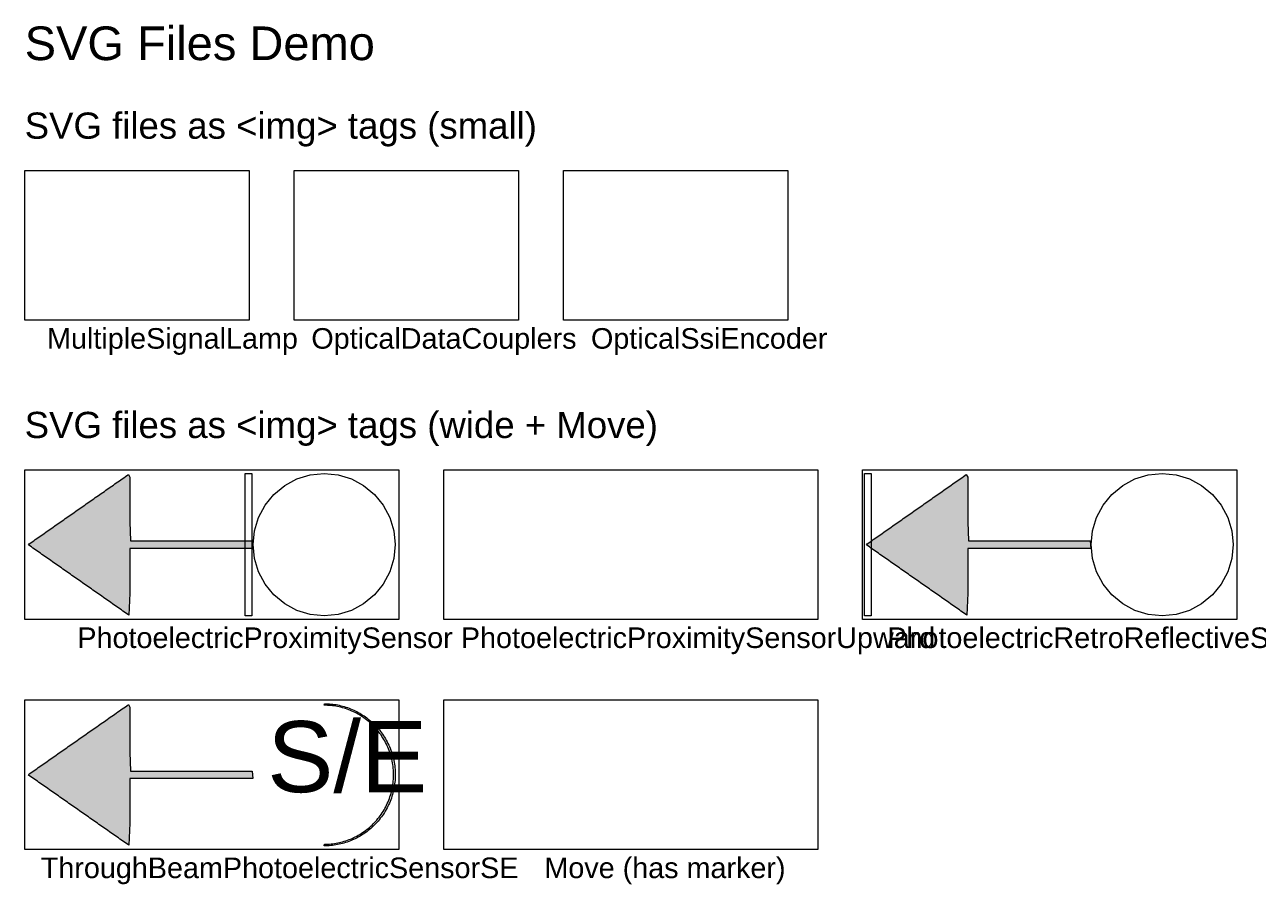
# Model space of a CAD drawing. Extents: x 0 to 1153, y -89 to 903.
# Drawn here: x 0 to 660, y 443 to 903 of the extents above; entities that cross this region are included whole.
import ezdxf

# ---------------------------------------------------------------- set-up
doc = ezdxf.new("R2010")
doc.units = 0
doc.layers.get('0').update_dxf_attribs({"lineweight": 0})
doc.styles.add('Arial', font='Arial.ttf')
doc.styles.add('ArialMT', font='ArialMT.ttf')

msp = doc.modelspace()

# ---------------------------------------------------------------- hatches: boundary and pattern name
at = {"true_color": 0x000000}
h = msp.add_hatch(color=256, dxfattribs=at)
h.dxf.hatch_style = 1
h.paths.add_polyline_path([(56.16, 623.03), (56.16, 599.11), (55.76, 587.28), (54.96, 587.84), (54.16, 588.4), (53.36, 588.96), (52.55, 589.52), (51.75, 590.08), (50.95, 590.64), (50.15, 591.21), (49.34, 591.77), (48.54, 592.33), (47.74, 592.89), (46.94, 593.45), (46.14, 594.01), (45.33, 594.57), (44.53, 595.13), (43.73, 595.69), (42.93, 596.26), (42.13, 596.82), (41.32, 597.38), (40.52, 597.94), (39.72, 598.5), (38.92, 599.06), (38.11, 599.62), (37.31, 600.18), (36.51, 600.74), (35.71, 601.31), (34.91, 601.87), (34.1, 602.43), (33.3, 602.99), (32.5, 603.55), (31.7, 604.11), (30.89, 604.67), (30.09, 605.23), (29.29, 605.79), (28.49, 606.36), (27.69, 606.92), (26.88, 607.48), (26.08, 608.04), (25.28, 608.6), (24.48, 609.16), (23.68, 609.72), (22.87, 610.28), (22.07, 610.85), (21.27, 611.41), (20.47, 611.97), (19.66, 612.53), (18.86, 613.09), (18.06, 613.65), (17.26, 614.21), (16.46, 614.77), (15.65, 615.33), (14.85, 615.9), (14.05, 616.46), (13.25, 617.02), (12.45, 617.58), (11.64, 618.14), (10.84, 618.7), (10.04, 619.26), (9.24, 619.82), (8.43, 620.38), (7.63, 620.95), (6.83, 621.51), (6.03, 622.07), (5.23, 622.63), (4.42, 623.19), (3.62, 623.75), (2.82, 624.31), (2.02, 624.87), (2.48, 625.44), (3.28, 626), (4.08, 626.56), (4.88, 627.12), (5.69, 627.68), (6.49, 628.24), (7.29, 628.8), (8.09, 629.36), (8.9, 629.93), (9.7, 630.49), (10.5, 631.05), (11.3, 631.61), (12.1, 632.17), (12.91, 632.73), (13.71, 633.29), (14.51, 633.85), (15.31, 634.42), (16.12, 634.98), (16.92, 635.54), (17.72, 636.1), (18.52, 636.66), (19.32, 637.22), (20.13, 637.78), (20.93, 638.35), (21.73, 638.91), (22.53, 639.47), (23.33, 640.03), (24.14, 640.59), (24.94, 641.15), (25.74, 641.71), (26.54, 642.27), (27.35, 642.84), (28.15, 643.4), (28.95, 643.96), (29.75, 644.52), (30.55, 645.08), (31.36, 645.64), (32.16, 646.2), (32.96, 646.77), (33.76, 647.33), (34.56, 647.89), (35.37, 648.45), (36.17, 649.01), (36.97, 649.57), (37.77, 650.13), (38.58, 650.69), (39.38, 651.26), (40.18, 651.82), (40.98, 652.38), (41.78, 652.94), (42.59, 653.5), (43.39, 654.06), (44.19, 654.62), (44.99, 655.19), (45.79, 655.75), (46.6, 656.31), (47.4, 656.87), (48.2, 657.43), (49, 657.99), (49.81, 658.55), (50.61, 659.11), (51.41, 659.68), (52.21, 660.24), (53.01, 660.8), (53.82, 661.36), (54.62, 661.92), (55.42, 662.48), (56.16, 661.05), (56.16, 637.14), (56.62, 626.97), (57.42, 626.97), (58.22, 626.97), (59.03, 626.97), (59.83, 626.97), (60.63, 626.97), (61.43, 626.97), (62.24, 626.97), (63.04, 626.97), (63.84, 626.97), (64.64, 626.97), (65.44, 626.97), (66.25, 626.97), (67.05, 626.97), (67.85, 626.97), (68.65, 626.97), (69.46, 626.97), (70.26, 626.97), (71.06, 626.97), (71.86, 626.97), (72.67, 626.97), (73.47, 626.97), (74.27, 626.97), (75.07, 626.97), (75.88, 626.97), (76.68, 626.97), (77.48, 626.97), (78.28, 626.97), (79.09, 626.97), (79.89, 626.97), (80.69, 626.97), (81.49, 626.97), (82.29, 626.97), (83.1, 626.97), (83.9, 626.97), (84.7, 626.97), (85.5, 626.97), (86.31, 626.97), (87.11, 626.97), (87.91, 626.97), (88.71, 626.97), (89.52, 626.97), (90.32, 626.97), (91.12, 626.97), (91.92, 626.97), (92.73, 626.97), (93.53, 626.97), (94.33, 626.97), (95.13, 626.97), (95.94, 626.97), (96.74, 626.97), (97.54, 626.97), (98.34, 626.97), (99.14, 626.97), (99.95, 626.97), (100.75, 626.97), (101.55, 626.97), (102.35, 626.97), (103.16, 626.97), (103.96, 626.97), (104.76, 626.97), (105.56, 626.97), (106.37, 626.97), (107.17, 626.97), (107.97, 626.97), (108.77, 626.97), (109.58, 626.97), (110.38, 626.97), (111.18, 626.97), (111.98, 626.97), (112.78, 626.97), (113.59, 626.97), (114.39, 626.97), (115.19, 626.97), (115.99, 626.97), (116.8, 626.97), (117.6, 626.97), (118.4, 626.97), (119.2, 626.97), (120.01, 626.97), (120.81, 626.97), (121.61, 626.97), (121.95, 623.03), (121.15, 623.03), (120.35, 623.03), (119.55, 623.03), (118.74, 623.03), (117.94, 623.03), (117.14, 623.03), (116.34, 623.03), (115.53, 623.03), (114.73, 623.03), (113.93, 623.03), (113.13, 623.03), (112.32, 623.03), (111.52, 623.03), (110.72, 623.03), (109.92, 623.03), (109.11, 623.03), (108.31, 623.03), (107.51, 623.03), (106.71, 623.03), (105.9, 623.03), (105.1, 623.03), (104.3, 623.03), (103.5, 623.03), (102.7, 623.03), (101.89, 623.03), (101.09, 623.03), (100.29, 623.03), (99.49, 623.03), (98.68, 623.03), (97.88, 623.03), (97.08, 623.03), (96.28, 623.03), (95.47, 623.03), (94.67, 623.03), (93.87, 623.03), (93.07, 623.03), (92.26, 623.03), (91.46, 623.03), (90.66, 623.03), (89.86, 623.03), (89.05, 623.03), (88.25, 623.03), (87.45, 623.03), (86.65, 623.03), (85.85, 623.03), (85.04, 623.03), (84.24, 623.03), (83.44, 623.03), (82.64, 623.03), (81.83, 623.03), (81.03, 623.03), (80.23, 623.03), (79.43, 623.03), (78.62, 623.03), (77.82, 623.03), (77.02, 623.03), (76.22, 623.03), (75.41, 623.03), (74.61, 623.03), (73.81, 623.03), (73.01, 623.03), (72.2, 623.03), (71.4, 623.03), (70.6, 623.03), (69.8, 623.03), (69, 623.03), (68.19, 623.03), (67.39, 623.03), (66.59, 623.03), (65.79, 623.03), (64.98, 623.03), (64.18, 623.03), (63.38, 623.03), (62.58, 623.03), (61.77, 623.03), (60.97, 623.03), (60.17, 623.03), (59.37, 623.03), (58.56, 623.03), (57.76, 623.03), (56.96, 623.03), (56.16, 623.03)])
h = msp.add_hatch(color=256, dxfattribs=at)
h.dxf.hatch_style = 1
h.paths.add_polyline_path([(504.16, 623.03), (504.16, 599.11), (503.76, 587.28), (502.96, 587.84), (502.16, 588.4), (501.36, 588.96), (500.55, 589.52), (499.75, 590.08), (498.95, 590.64), (498.15, 591.21), (497.34, 591.77), (496.54, 592.33), (495.74, 592.89), (494.94, 593.45), (494.14, 594.01), (493.33, 594.57), (492.53, 595.13), (491.73, 595.69), (490.93, 596.26), (490.13, 596.82), (489.32, 597.38), (488.52, 597.94), (487.72, 598.5), (486.92, 599.06), (486.11, 599.62), (485.31, 600.18), (484.51, 600.74), (483.71, 601.31), (482.91, 601.87), (482.1, 602.43), (481.3, 602.99), (480.5, 603.55), (479.7, 604.11), (478.89, 604.67), (478.09, 605.23), (477.29, 605.79), (476.49, 606.36), (475.69, 606.92), (474.88, 607.48), (474.08, 608.04), (473.28, 608.6), (472.48, 609.16), (471.68, 609.72), (470.87, 610.28), (470.07, 610.85), (469.27, 611.41), (468.47, 611.97), (467.66, 612.53), (466.86, 613.09), (466.06, 613.65), (465.26, 614.21), (464.46, 614.77), (463.65, 615.33), (462.85, 615.9), (462.05, 616.46), (461.25, 617.02), (460.45, 617.58), (459.64, 618.14), (458.84, 618.7), (458.04, 619.26), (457.24, 619.82), (456.43, 620.38), (455.63, 620.95), (454.83, 621.51), (454.03, 622.07), (453.23, 622.63), (452.42, 623.19), (451.62, 623.75), (450.82, 624.31), (450.02, 624.87), (450.48, 625.44), (451.28, 626), (452.08, 626.56), (452.88, 627.12), (453.69, 627.68), (454.49, 628.24), (455.29, 628.8), (456.09, 629.36), (456.9, 629.93), (457.7, 630.49), (458.5, 631.05), (459.3, 631.61), (460.1, 632.17), (460.91, 632.73), (461.71, 633.29), (462.51, 633.85), (463.31, 634.42), (464.12, 634.98), (464.92, 635.54), (465.72, 636.1), (466.52, 636.66), (467.32, 637.22), (468.13, 637.78), (468.93, 638.35), (469.73, 638.91), (470.53, 639.47), (471.33, 640.03), (472.14, 640.59), (472.94, 641.15), (473.74, 641.71), (474.54, 642.27), (475.35, 642.84), (476.15, 643.4), (476.95, 643.96), (477.75, 644.52), (478.55, 645.08), (479.36, 645.64), (480.16, 646.2), (480.96, 646.77), (481.76, 647.33), (482.56, 647.89), (483.37, 648.45), (484.17, 649.01), (484.97, 649.57), (485.77, 650.13), (486.58, 650.69), (487.38, 651.26), (488.18, 651.82), (488.98, 652.38), (489.78, 652.94), (490.59, 653.5), (491.39, 654.06), (492.19, 654.62), (492.99, 655.19), (493.79, 655.75), (494.6, 656.31), (495.4, 656.87), (496.2, 657.43), (497, 657.99), (497.81, 658.55), (498.61, 659.11), (499.41, 659.68), (500.21, 660.24), (501.01, 660.8), (501.82, 661.36), (502.62, 661.92), (503.42, 662.48), (504.16, 661.05), (504.16, 637.14), (504.62, 626.97), (505.42, 626.97), (506.22, 626.97), (507.03, 626.97), (507.83, 626.97), (508.63, 626.97), (509.43, 626.97), (510.24, 626.97), (511.04, 626.97), (511.84, 626.97), (512.64, 626.97), (513.44, 626.97), (514.25, 626.97), (515.05, 626.97), (515.85, 626.97), (516.65, 626.97), (517.46, 626.97), (518.26, 626.97), (519.06, 626.97), (519.86, 626.97), (520.67, 626.97), (521.47, 626.97), (522.27, 626.97), (523.07, 626.97), (523.88, 626.97), (524.68, 626.97), (525.48, 626.97), (526.28, 626.97), (527.09, 626.97), (527.89, 626.97), (528.69, 626.97), (529.49, 626.97), (530.29, 626.97), (531.1, 626.97), (531.9, 626.97), (532.7, 626.97), (533.5, 626.97), (534.31, 626.97), (535.11, 626.97), (535.91, 626.97), (536.71, 626.97), (537.52, 626.97), (538.32, 626.97), (539.12, 626.97), (539.92, 626.97), (540.73, 626.97), (541.53, 626.97), (542.33, 626.97), (543.13, 626.97), (543.94, 626.97), (544.74, 626.97), (545.54, 626.97), (546.34, 626.97), (547.14, 626.97), (547.95, 626.97), (548.75, 626.97), (549.55, 626.97), (550.35, 626.97), (551.16, 626.97), (551.96, 626.97), (552.76, 626.97), (553.56, 626.97), (554.37, 626.97), (555.17, 626.97), (555.97, 626.97), (556.77, 626.97), (557.58, 626.97), (558.38, 626.97), (559.18, 626.97), (559.98, 626.97), (560.78, 626.97), (561.59, 626.97), (562.39, 626.97), (563.19, 626.97), (563.99, 626.97), (564.8, 626.97), (565.6, 626.97), (566.4, 626.97), (567.2, 626.97), (568.01, 626.97), (568.81, 626.97), (569.61, 626.97), (569.95, 623.03), (569.15, 623.03), (568.35, 623.03), (567.55, 623.03), (566.74, 623.03), (565.94, 623.03), (565.14, 623.03), (564.34, 623.03), (563.53, 623.03), (562.73, 623.03), (561.93, 623.03), (561.13, 623.03), (560.32, 623.03), (559.52, 623.03), (558.72, 623.03), (557.92, 623.03), (557.11, 623.03), (556.31, 623.03), (555.51, 623.03), (554.71, 623.03), (553.9, 623.03), (553.1, 623.03), (552.3, 623.03), (551.5, 623.03), (550.7, 623.03), (549.89, 623.03), (549.09, 623.03), (548.29, 623.03), (547.49, 623.03), (546.68, 623.03), (545.88, 623.03), (545.08, 623.03), (544.28, 623.03), (543.47, 623.03), (542.67, 623.03), (541.87, 623.03), (541.07, 623.03), (540.26, 623.03), (539.46, 623.03), (538.66, 623.03), (537.86, 623.03), (537.05, 623.03), (536.25, 623.03), (535.45, 623.03), (534.65, 623.03), (533.85, 623.03), (533.04, 623.03), (532.24, 623.03), (531.44, 623.03), (530.64, 623.03), (529.83, 623.03), (529.03, 623.03), (528.23, 623.03), (527.43, 623.03), (526.62, 623.03), (525.82, 623.03), (525.02, 623.03), (524.22, 623.03), (523.41, 623.03), (522.61, 623.03), (521.81, 623.03), (521.01, 623.03), (520.2, 623.03), (519.4, 623.03), (518.6, 623.03), (517.8, 623.03), (517, 623.03), (516.19, 623.03), (515.39, 623.03), (514.59, 623.03), (513.79, 623.03), (512.98, 623.03), (512.18, 623.03), (511.38, 623.03), (510.58, 623.03), (509.77, 623.03), (508.97, 623.03), (508.17, 623.03), (507.37, 623.03), (506.56, 623.03), (505.76, 623.03), (504.96, 623.03), (504.16, 623.03)])
h = msp.add_hatch(color=256, dxfattribs=at)
h.dxf.hatch_style = 1
h.paths.add_polyline_path([(56.16, 500.03), (56.16, 476.11), (55.76, 464.28), (54.96, 464.84), (54.16, 465.4), (53.36, 465.96), (52.55, 466.52), (51.75, 467.08), (50.95, 467.64), (50.15, 468.21), (49.34, 468.77), (48.54, 469.33), (47.74, 469.89), (46.94, 470.45), (46.14, 471.01), (45.33, 471.57), (44.53, 472.13), (43.73, 472.69), (42.93, 473.26), (42.13, 473.82), (41.32, 474.38), (40.52, 474.94), (39.72, 475.5), (38.92, 476.06), (38.11, 476.62), (37.31, 477.18), (36.51, 477.74), (35.71, 478.31), (34.91, 478.87), (34.1, 479.43), (33.3, 479.99), (32.5, 480.55), (31.7, 481.11), (30.89, 481.67), (30.09, 482.23), (29.29, 482.79), (28.49, 483.36), (27.69, 483.92), (26.88, 484.48), (26.08, 485.04), (25.28, 485.6), (24.48, 486.16), (23.68, 486.72), (22.87, 487.28), (22.07, 487.85), (21.27, 488.41), (20.47, 488.97), (19.66, 489.53), (18.86, 490.09), (18.06, 490.65), (17.26, 491.21), (16.46, 491.77), (15.65, 492.33), (14.85, 492.9), (14.05, 493.46), (13.25, 494.02), (12.45, 494.58), (11.64, 495.14), (10.84, 495.7), (10.04, 496.26), (9.24, 496.82), (8.43, 497.38), (7.63, 497.95), (6.83, 498.51), (6.03, 499.07), (5.23, 499.63), (4.42, 500.19), (3.62, 500.75), (2.82, 501.31), (2.02, 501.87), (2.48, 502.44), (3.28, 503), (4.08, 503.56), (4.88, 504.12), (5.69, 504.68), (6.49, 505.24), (7.29, 505.8), (8.09, 506.36), (8.9, 506.93), (9.7, 507.49), (10.5, 508.05), (11.3, 508.61), (12.1, 509.17), (12.91, 509.73), (13.71, 510.29), (14.51, 510.85), (15.31, 511.42), (16.12, 511.98), (16.92, 512.54), (17.72, 513.1), (18.52, 513.66), (19.32, 514.22), (20.13, 514.78), (20.93, 515.35), (21.73, 515.91), (22.53, 516.47), (23.33, 517.03), (24.14, 517.59), (24.94, 518.15), (25.74, 518.71), (26.54, 519.27), (27.35, 519.84), (28.15, 520.4), (28.95, 520.96), (29.75, 521.52), (30.55, 522.08), (31.36, 522.64), (32.16, 523.2), (32.96, 523.77), (33.76, 524.33), (34.56, 524.89), (35.37, 525.45), (36.17, 526.01), (36.97, 526.57), (37.77, 527.13), (38.58, 527.69), (39.38, 528.26), (40.18, 528.82), (40.98, 529.38), (41.78, 529.94), (42.59, 530.5), (43.39, 531.06), (44.19, 531.62), (44.99, 532.19), (45.79, 532.75), (46.6, 533.31), (47.4, 533.87), (48.2, 534.43), (49, 534.99), (49.81, 535.55), (50.61, 536.11), (51.41, 536.68), (52.21, 537.24), (53.01, 537.8), (53.82, 538.36), (54.62, 538.92), (55.42, 539.48), (56.16, 538.05), (56.16, 514.14), (56.62, 503.97), (57.42, 503.97), (58.22, 503.97), (59.03, 503.97), (59.83, 503.97), (60.63, 503.97), (61.43, 503.97), (62.24, 503.97), (63.04, 503.97), (63.84, 503.97), (64.64, 503.97), (65.44, 503.97), (66.25, 503.97), (67.05, 503.97), (67.85, 503.97), (68.65, 503.97), (69.46, 503.97), (70.26, 503.97), (71.06, 503.97), (71.86, 503.97), (72.67, 503.97), (73.47, 503.97), (74.27, 503.97), (75.07, 503.97), (75.88, 503.97), (76.68, 503.97), (77.48, 503.97), (78.28, 503.97), (79.09, 503.97), (79.89, 503.97), (80.69, 503.97), (81.49, 503.97), (82.29, 503.97), (83.1, 503.97), (83.9, 503.97), (84.7, 503.97), (85.5, 503.97), (86.31, 503.97), (87.11, 503.97), (87.91, 503.97), (88.71, 503.97), (89.52, 503.97), (90.32, 503.97), (91.12, 503.97), (91.92, 503.97), (92.73, 503.97), (93.53, 503.97), (94.33, 503.97), (95.13, 503.97), (95.94, 503.97), (96.74, 503.97), (97.54, 503.97), (98.34, 503.97), (99.14, 503.97), (99.95, 503.97), (100.75, 503.97), (101.55, 503.97), (102.35, 503.97), (103.16, 503.97), (103.96, 503.97), (104.76, 503.97), (105.56, 503.97), (106.37, 503.97), (107.17, 503.97), (107.97, 503.97), (108.77, 503.97), (109.58, 503.97), (110.38, 503.97), (111.18, 503.97), (111.98, 503.97), (112.78, 503.97), (113.59, 503.97), (114.39, 503.97), (115.19, 503.97), (115.99, 503.97), (116.8, 503.97), (117.6, 503.97), (118.4, 503.97), (119.2, 503.97), (120.01, 503.97), (120.81, 503.97), (121.61, 503.97), (121.95, 500.03), (121.15, 500.03), (120.35, 500.03), (119.55, 500.03), (118.74, 500.03), (117.94, 500.03), (117.14, 500.03), (116.34, 500.03), (115.53, 500.03), (114.73, 500.03), (113.93, 500.03), (113.13, 500.03), (112.32, 500.03), (111.52, 500.03), (110.72, 500.03), (109.92, 500.03), (109.11, 500.03), (108.31, 500.03), (107.51, 500.03), (106.71, 500.03), (105.9, 500.03), (105.1, 500.03), (104.3, 500.03), (103.5, 500.03), (102.7, 500.03), (101.89, 500.03), (101.09, 500.03), (100.29, 500.03), (99.49, 500.03), (98.68, 500.03), (97.88, 500.03), (97.08, 500.03), (96.28, 500.03), (95.47, 500.03), (94.67, 500.03), (93.87, 500.03), (93.07, 500.03), (92.26, 500.03), (91.46, 500.03), (90.66, 500.03), (89.86, 500.03), (89.05, 500.03), (88.25, 500.03), (87.45, 500.03), (86.65, 500.03), (85.85, 500.03), (85.04, 500.03), (84.24, 500.03), (83.44, 500.03), (82.64, 500.03), (81.83, 500.03), (81.03, 500.03), (80.23, 500.03), (79.43, 500.03), (78.62, 500.03), (77.82, 500.03), (77.02, 500.03), (76.22, 500.03), (75.41, 500.03), (74.61, 500.03), (73.81, 500.03), (73.01, 500.03), (72.2, 500.03), (71.4, 500.03), (70.6, 500.03), (69.8, 500.03), (69, 500.03), (68.19, 500.03), (67.39, 500.03), (66.59, 500.03), (65.79, 500.03), (64.98, 500.03), (64.18, 500.03), (63.38, 500.03), (62.58, 500.03), (61.77, 500.03), (60.97, 500.03), (60.17, 500.03), (59.37, 500.03), (58.56, 500.03), (57.76, 500.03), (56.96, 500.03), (56.16, 500.03)])

# ---------------------------------------------------------------- linework, layer by layer
at = {"true_color": 0xcccccc}
for points in [[(0, 825), (120, 825), (120, 745), (0, 745), (0, 825)], [(144, 825), (264, 825), (264, 745), (144, 745), (144, 825)], [(288, 825), (408, 825), (408, 745), (288, 745), (288, 825)], [(0, 665), (200, 665), (200, 585), (0, 585), (0, 665)], [(224, 665), (424, 665), (424, 585), (224, 585), (224, 665)], [(448, 665), (648, 665), (648, 585), (448, 585), (448, 665)], [(0, 542), (200, 542), (200, 462), (0, 462), (0, 542)], [(224, 542), (424, 542), (424, 462), (224, 462), (224, 542)]]:
    msp.add_lwpolyline(points, dxfattribs=at)
at = {"true_color": 0x000000}
for points in [[(56.16, 623.03), (56.16, 599.11), (55.76, 587.28), (54.96, 587.84), (54.16, 588.4), (53.36, 588.96), (52.55, 589.52), (51.75, 590.08), (50.95, 590.64), (50.15, 591.21), (49.34, 591.77), (48.54, 592.33), (47.74, 592.89), (46.94, 593.45), (46.14, 594.01), (45.33, 594.57), (44.53, 595.13), (43.73, 595.69), (42.93, 596.26), (42.13, 596.82), (41.32, 597.38), (40.52, 597.94), (39.72, 598.5), (38.92, 599.06), (38.11, 599.62), (37.31, 600.18), (36.51, 600.74), (35.71, 601.31), (34.91, 601.87), (34.1, 602.43), (33.3, 602.99), (32.5, 603.55), (31.7, 604.11), (30.89, 604.67), (30.09, 605.23), (29.29, 605.79), (28.49, 606.36), (27.69, 606.92), (26.88, 607.48), (26.08, 608.04), (25.28, 608.6), (24.48, 609.16), (23.68, 609.72), (22.87, 610.28), (22.07, 610.85), (21.27, 611.41), (20.47, 611.97), (19.66, 612.53), (18.86, 613.09), (18.06, 613.65), (17.26, 614.21), (16.46, 614.77), (15.65, 615.33), (14.85, 615.9), (14.05, 616.46), (13.25, 617.02), (12.45, 617.58), (11.64, 618.14), (10.84, 618.7), (10.04, 619.26), (9.24, 619.82), (8.43, 620.38), (7.63, 620.95), (6.83, 621.51), (6.03, 622.07), (5.23, 622.63), (4.42, 623.19), (3.62, 623.75), (2.82, 624.31), (2.02, 624.87), (2.48, 625.44), (3.28, 626), (4.08, 626.56), (4.88, 627.12), (5.69, 627.68), (6.49, 628.24), (7.29, 628.8), (8.09, 629.36), (8.9, 629.93), (9.7, 630.49), (10.5, 631.05), (11.3, 631.61), (12.1, 632.17), (12.91, 632.73), (13.71, 633.29), (14.51, 633.85), (15.31, 634.42), (16.12, 634.98), (16.92, 635.54), (17.72, 636.1), (18.52, 636.66), (19.32, 637.22), (20.13, 637.78), (20.93, 638.35), (21.73, 638.91), (22.53, 639.47), (23.33, 640.03), (24.14, 640.59), (24.94, 641.15), (25.74, 641.71), (26.54, 642.27), (27.35, 642.84), (28.15, 643.4), (28.95, 643.96), (29.75, 644.52), (30.55, 645.08), (31.36, 645.64), (32.16, 646.2), (32.96, 646.77), (33.76, 647.33), (34.56, 647.89), (35.37, 648.45), (36.17, 649.01), (36.97, 649.57), (37.77, 650.13), (38.58, 650.69), (39.38, 651.26), (40.18, 651.82), (40.98, 652.38), (41.78, 652.94), (42.59, 653.5), (43.39, 654.06), (44.19, 654.62), (44.99, 655.19), (45.79, 655.75), (46.6, 656.31), (47.4, 656.87), (48.2, 657.43), (49, 657.99), (49.81, 658.55), (50.61, 659.11), (51.41, 659.68), (52.21, 660.24), (53.01, 660.8), (53.82, 661.36), (54.62, 661.92), (55.42, 662.48), (56.16, 661.05), (56.16, 637.14), (56.62, 626.97), (57.42, 626.97), (58.22, 626.97), (59.03, 626.97), (59.83, 626.97), (60.63, 626.97), (61.43, 626.97), (62.24, 626.97), (63.04, 626.97), (63.84, 626.97), (64.64, 626.97), (65.44, 626.97), (66.25, 626.97), (67.05, 626.97), (67.85, 626.97), (68.65, 626.97), (69.46, 626.97), (70.26, 626.97), (71.06, 626.97), (71.86, 626.97), (72.67, 626.97), (73.47, 626.97), (74.27, 626.97), (75.07, 626.97), (75.88, 626.97), (76.68, 626.97), (77.48, 626.97), (78.28, 626.97), (79.09, 626.97), (79.89, 626.97), (80.69, 626.97), (81.49, 626.97), (82.29, 626.97), (83.1, 626.97), (83.9, 626.97), (84.7, 626.97), (85.5, 626.97), (86.31, 626.97), (87.11, 626.97), (87.91, 626.97), (88.71, 626.97), (89.52, 626.97), (90.32, 626.97), (91.12, 626.97), (91.92, 626.97), (92.73, 626.97), (93.53, 626.97), (94.33, 626.97), (95.13, 626.97), (95.94, 626.97), (96.74, 626.97), (97.54, 626.97), (98.34, 626.97), (99.14, 626.97), (99.95, 626.97), (100.75, 626.97), (101.55, 626.97), (102.35, 626.97), (103.16, 626.97), (103.96, 626.97), (104.76, 626.97), (105.56, 626.97), (106.37, 626.97), (107.17, 626.97), (107.97, 626.97), (108.77, 626.97), (109.58, 626.97), (110.38, 626.97), (111.18, 626.97), (111.98, 626.97), (112.78, 626.97), (113.59, 626.97), (114.39, 626.97), (115.19, 626.97), (115.99, 626.97), (116.8, 626.97), (117.6, 626.97), (118.4, 626.97), (119.2, 626.97), (120.01, 626.97), (120.81, 626.97), (121.61, 626.97), (121.95, 623.03), (121.15, 623.03), (120.35, 623.03), (119.55, 623.03), (118.74, 623.03), (117.94, 623.03), (117.14, 623.03), (116.34, 623.03), (115.53, 623.03), (114.73, 623.03), (113.93, 623.03), (113.13, 623.03), (112.32, 623.03), (111.52, 623.03), (110.72, 623.03), (109.92, 623.03), (109.11, 623.03), (108.31, 623.03), (107.51, 623.03), (106.71, 623.03), (105.9, 623.03), (105.1, 623.03), (104.3, 623.03), (103.5, 623.03), (102.7, 623.03), (101.89, 623.03), (101.09, 623.03), (100.29, 623.03), (99.49, 623.03), (98.68, 623.03), (97.88, 623.03), (97.08, 623.03), (96.28, 623.03), (95.47, 623.03), (94.67, 623.03), (93.87, 623.03), (93.07, 623.03), (92.26, 623.03), (91.46, 623.03), (90.66, 623.03), (89.86, 623.03), (89.05, 623.03), (88.25, 623.03), (87.45, 623.03), (86.65, 623.03), (85.85, 623.03), (85.04, 623.03), (84.24, 623.03), (83.44, 623.03), (82.64, 623.03), (81.83, 623.03), (81.03, 623.03), (80.23, 623.03), (79.43, 623.03), (78.62, 623.03), (77.82, 623.03), (77.02, 623.03), (76.22, 623.03), (75.41, 623.03), (74.61, 623.03), (73.81, 623.03), (73.01, 623.03), (72.2, 623.03), (71.4, 623.03), (70.6, 623.03), (69.8, 623.03), (69, 623.03), (68.19, 623.03), (67.39, 623.03), (66.59, 623.03), (65.79, 623.03), (64.98, 623.03), (64.18, 623.03), (63.38, 623.03), (62.58, 623.03), (61.77, 623.03), (60.97, 623.03), (60.17, 623.03), (59.37, 623.03), (58.56, 623.03), (57.76, 623.03), (56.96, 623.03), (56.16, 623.03), (56.16, 623.03)], [(117.93, 663), (121.53, 663), (121.53, 587), (117.93, 587), (117.93, 663)], [(198.12, 625), (197.39, 617.59), (195.22, 610.46), (191.71, 603.89), (186.99, 598.13), (181.23, 593.4), (174.66, 589.89), (167.53, 587.73), (160.12, 587), (152.7, 587.73), (145.58, 589.89), (139.01, 593.4), (133.25, 598.13), (128.52, 603.89), (125.01, 610.46), (122.85, 617.59), (122.12, 625), (122.85, 632.41), (125.01, 639.54), (128.52, 646.11), (133.25, 651.87), (139.01, 656.6), (145.58, 660.11), (152.7, 662.27), (160.12, 663), (167.53, 662.27), (174.66, 660.11), (181.23, 656.6), (186.99, 651.87), (191.71, 646.11), (195.22, 639.54), (197.39, 632.41), (198.12, 625)], [(448.96, 663), (452.56, 663), (452.56, 587), (448.96, 587), (448.96, 663)], [(504.16, 623.03), (504.16, 599.11), (503.76, 587.28), (502.96, 587.84), (502.16, 588.4), (501.36, 588.96), (500.55, 589.52), (499.75, 590.08), (498.95, 590.64), (498.15, 591.21), (497.34, 591.77), (496.54, 592.33), (495.74, 592.89), (494.94, 593.45), (494.14, 594.01), (493.33, 594.57), (492.53, 595.13), (491.73, 595.69), (490.93, 596.26), (490.13, 596.82), (489.32, 597.38), (488.52, 597.94), (487.72, 598.5), (486.92, 599.06), (486.11, 599.62), (485.31, 600.18), (484.51, 600.74), (483.71, 601.31), (482.91, 601.87), (482.1, 602.43), (481.3, 602.99), (480.5, 603.55), (479.7, 604.11), (478.89, 604.67), (478.09, 605.23), (477.29, 605.79), (476.49, 606.36), (475.69, 606.92), (474.88, 607.48), (474.08, 608.04), (473.28, 608.6), (472.48, 609.16), (471.68, 609.72), (470.87, 610.28), (470.07, 610.85), (469.27, 611.41), (468.47, 611.97), (467.66, 612.53), (466.86, 613.09), (466.06, 613.65), (465.26, 614.21), (464.46, 614.77), (463.65, 615.33), (462.85, 615.9), (462.05, 616.46), (461.25, 617.02), (460.45, 617.58), (459.64, 618.14), (458.84, 618.7), (458.04, 619.26), (457.24, 619.82), (456.43, 620.38), (455.63, 620.95), (454.83, 621.51), (454.03, 622.07), (453.23, 622.63), (452.42, 623.19), (451.62, 623.75), (450.82, 624.31), (450.02, 624.87), (450.48, 625.44), (451.28, 626), (452.08, 626.56), (452.88, 627.12), (453.69, 627.68), (454.49, 628.24), (455.29, 628.8), (456.09, 629.36), (456.9, 629.93), (457.7, 630.49), (458.5, 631.05), (459.3, 631.61), (460.1, 632.17), (460.91, 632.73), (461.71, 633.29), (462.51, 633.85), (463.31, 634.42), (464.12, 634.98), (464.92, 635.54), (465.72, 636.1), (466.52, 636.66), (467.32, 637.22), (468.13, 637.78), (468.93, 638.35), (469.73, 638.91), (470.53, 639.47), (471.33, 640.03), (472.14, 640.59), (472.94, 641.15), (473.74, 641.71), (474.54, 642.27), (475.35, 642.84), (476.15, 643.4), (476.95, 643.96), (477.75, 644.52), (478.55, 645.08), (479.36, 645.64), (480.16, 646.2), (480.96, 646.77), (481.76, 647.33), (482.56, 647.89), (483.37, 648.45), (484.17, 649.01), (484.97, 649.57), (485.77, 650.13), (486.58, 650.69), (487.38, 651.26), (488.18, 651.82), (488.98, 652.38), (489.78, 652.94), (490.59, 653.5), (491.39, 654.06), (492.19, 654.62), (492.99, 655.19), (493.79, 655.75), (494.6, 656.31), (495.4, 656.87), (496.2, 657.43), (497, 657.99), (497.81, 658.55), (498.61, 659.11), (499.41, 659.68), (500.21, 660.24), (501.01, 660.8), (501.82, 661.36), (502.62, 661.92), (503.42, 662.48), (504.16, 661.05), (504.16, 637.14), (504.62, 626.97), (505.42, 626.97), (506.22, 626.97), (507.03, 626.97), (507.83, 626.97), (508.63, 626.97), (509.43, 626.97), (510.24, 626.97), (511.04, 626.97), (511.84, 626.97), (512.64, 626.97), (513.44, 626.97), (514.25, 626.97), (515.05, 626.97), (515.85, 626.97), (516.65, 626.97), (517.46, 626.97), (518.26, 626.97), (519.06, 626.97), (519.86, 626.97), (520.67, 626.97), (521.47, 626.97), (522.27, 626.97), (523.07, 626.97), (523.88, 626.97), (524.68, 626.97), (525.48, 626.97), (526.28, 626.97), (527.09, 626.97), (527.89, 626.97), (528.69, 626.97), (529.49, 626.97), (530.29, 626.97), (531.1, 626.97), (531.9, 626.97), (532.7, 626.97), (533.5, 626.97), (534.31, 626.97), (535.11, 626.97), (535.91, 626.97), (536.71, 626.97), (537.52, 626.97), (538.32, 626.97), (539.12, 626.97), (539.92, 626.97), (540.73, 626.97), (541.53, 626.97), (542.33, 626.97), (543.13, 626.97), (543.94, 626.97), (544.74, 626.97), (545.54, 626.97), (546.34, 626.97), (547.14, 626.97), (547.95, 626.97), (548.75, 626.97), (549.55, 626.97), (550.35, 626.97), (551.16, 626.97), (551.96, 626.97), (552.76, 626.97), (553.56, 626.97), (554.37, 626.97), (555.17, 626.97), (555.97, 626.97), (556.77, 626.97), (557.58, 626.97), (558.38, 626.97), (559.18, 626.97), (559.98, 626.97), (560.78, 626.97), (561.59, 626.97), (562.39, 626.97), (563.19, 626.97), (563.99, 626.97), (564.8, 626.97), (565.6, 626.97), (566.4, 626.97), (567.2, 626.97), (568.01, 626.97), (568.81, 626.97), (569.61, 626.97), (569.95, 623.03), (569.15, 623.03), (568.35, 623.03), (567.55, 623.03), (566.74, 623.03), (565.94, 623.03), (565.14, 623.03), (564.34, 623.03), (563.53, 623.03), (562.73, 623.03), (561.93, 623.03), (561.13, 623.03), (560.32, 623.03), (559.52, 623.03), (558.72, 623.03), (557.92, 623.03), (557.11, 623.03), (556.31, 623.03), (555.51, 623.03), (554.71, 623.03), (553.9, 623.03), (553.1, 623.03), (552.3, 623.03), (551.5, 623.03), (550.7, 623.03), (549.89, 623.03), (549.09, 623.03), (548.29, 623.03), (547.49, 623.03), (546.68, 623.03), (545.88, 623.03), (545.08, 623.03), (544.28, 623.03), (543.47, 623.03), (542.67, 623.03), (541.87, 623.03), (541.07, 623.03), (540.26, 623.03), (539.46, 623.03), (538.66, 623.03), (537.86, 623.03), (537.05, 623.03), (536.25, 623.03), (535.45, 623.03), (534.65, 623.03), (533.85, 623.03), (533.04, 623.03), (532.24, 623.03), (531.44, 623.03), (530.64, 623.03), (529.83, 623.03), (529.03, 623.03), (528.23, 623.03), (527.43, 623.03), (526.62, 623.03), (525.82, 623.03), (525.02, 623.03), (524.22, 623.03), (523.41, 623.03), (522.61, 623.03), (521.81, 623.03), (521.01, 623.03), (520.2, 623.03), (519.4, 623.03), (518.6, 623.03), (517.8, 623.03), (517, 623.03), (516.19, 623.03), (515.39, 623.03), (514.59, 623.03), (513.79, 623.03), (512.98, 623.03), (512.18, 623.03), (511.38, 623.03), (510.58, 623.03), (509.77, 623.03), (508.97, 623.03), (508.17, 623.03), (507.37, 623.03), (506.56, 623.03), (505.76, 623.03), (504.96, 623.03), (504.16, 623.03), (504.16, 623.03)], [(646.12, 625), (645.39, 617.59), (643.22, 610.46), (639.71, 603.89), (634.99, 598.13), (629.23, 593.4), (622.66, 589.89), (615.53, 587.73), (608.12, 587), (600.7, 587.73), (593.58, 589.89), (587.01, 593.4), (581.25, 598.13), (576.52, 603.89), (573.01, 610.46), (570.85, 617.59), (570.12, 625), (570.85, 632.41), (573.01, 639.54), (576.52, 646.11), (581.25, 651.87), (587.01, 656.6), (593.58, 660.11), (600.7, 662.27), (608.12, 663), (615.53, 662.27), (622.66, 660.11), (629.23, 656.6), (634.99, 651.87), (639.71, 646.11), (643.22, 639.54), (645.39, 632.41), (646.12, 625)], [(56.16, 500.03), (56.16, 476.11), (55.76, 464.28), (54.96, 464.84), (54.16, 465.4), (53.36, 465.96), (52.55, 466.52), (51.75, 467.08), (50.95, 467.64), (50.15, 468.21), (49.34, 468.77), (48.54, 469.33), (47.74, 469.89), (46.94, 470.45), (46.14, 471.01), (45.33, 471.57), (44.53, 472.13), (43.73, 472.69), (42.93, 473.26), (42.13, 473.82), (41.32, 474.38), (40.52, 474.94), (39.72, 475.5), (38.92, 476.06), (38.11, 476.62), (37.31, 477.18), (36.51, 477.74), (35.71, 478.31), (34.91, 478.87), (34.1, 479.43), (33.3, 479.99), (32.5, 480.55), (31.7, 481.11), (30.89, 481.67), (30.09, 482.23), (29.29, 482.79), (28.49, 483.36), (27.69, 483.92), (26.88, 484.48), (26.08, 485.04), (25.28, 485.6), (24.48, 486.16), (23.68, 486.72), (22.87, 487.28), (22.07, 487.85), (21.27, 488.41), (20.47, 488.97), (19.66, 489.53), (18.86, 490.09), (18.06, 490.65), (17.26, 491.21), (16.46, 491.77), (15.65, 492.33), (14.85, 492.9), (14.05, 493.46), (13.25, 494.02), (12.45, 494.58), (11.64, 495.14), (10.84, 495.7), (10.04, 496.26), (9.24, 496.82), (8.43, 497.38), (7.63, 497.95), (6.83, 498.51), (6.03, 499.07), (5.23, 499.63), (4.42, 500.19), (3.62, 500.75), (2.82, 501.31), (2.02, 501.87), (2.48, 502.44), (3.28, 503), (4.08, 503.56), (4.88, 504.12), (5.69, 504.68), (6.49, 505.24), (7.29, 505.8), (8.09, 506.36), (8.9, 506.93), (9.7, 507.49), (10.5, 508.05), (11.3, 508.61), (12.1, 509.17), (12.91, 509.73), (13.71, 510.29), (14.51, 510.85), (15.31, 511.42), (16.12, 511.98), (16.92, 512.54), (17.72, 513.1), (18.52, 513.66), (19.32, 514.22), (20.13, 514.78), (20.93, 515.35), (21.73, 515.91), (22.53, 516.47), (23.33, 517.03), (24.14, 517.59), (24.94, 518.15), (25.74, 518.71), (26.54, 519.27), (27.35, 519.84), (28.15, 520.4), (28.95, 520.96), (29.75, 521.52), (30.55, 522.08), (31.36, 522.64), (32.16, 523.2), (32.96, 523.77), (33.76, 524.33), (34.56, 524.89), (35.37, 525.45), (36.17, 526.01), (36.97, 526.57), (37.77, 527.13), (38.58, 527.69), (39.38, 528.26), (40.18, 528.82), (40.98, 529.38), (41.78, 529.94), (42.59, 530.5), (43.39, 531.06), (44.19, 531.62), (44.99, 532.19), (45.79, 532.75), (46.6, 533.31), (47.4, 533.87), (48.2, 534.43), (49, 534.99), (49.81, 535.55), (50.61, 536.11), (51.41, 536.68), (52.21, 537.24), (53.01, 537.8), (53.82, 538.36), (54.62, 538.92), (55.42, 539.48), (56.16, 538.05), (56.16, 514.14), (56.62, 503.97), (57.42, 503.97), (58.22, 503.97), (59.03, 503.97), (59.83, 503.97), (60.63, 503.97), (61.43, 503.97), (62.24, 503.97), (63.04, 503.97), (63.84, 503.97), (64.64, 503.97), (65.44, 503.97), (66.25, 503.97), (67.05, 503.97), (67.85, 503.97), (68.65, 503.97), (69.46, 503.97), (70.26, 503.97), (71.06, 503.97), (71.86, 503.97), (72.67, 503.97), (73.47, 503.97), (74.27, 503.97), (75.07, 503.97), (75.88, 503.97), (76.68, 503.97), (77.48, 503.97), (78.28, 503.97), (79.09, 503.97), (79.89, 503.97), (80.69, 503.97), (81.49, 503.97), (82.29, 503.97), (83.1, 503.97), (83.9, 503.97), (84.7, 503.97), (85.5, 503.97), (86.31, 503.97), (87.11, 503.97), (87.91, 503.97), (88.71, 503.97), (89.52, 503.97), (90.32, 503.97), (91.12, 503.97), (91.92, 503.97), (92.73, 503.97), (93.53, 503.97), (94.33, 503.97), (95.13, 503.97), (95.94, 503.97), (96.74, 503.97), (97.54, 503.97), (98.34, 503.97), (99.14, 503.97), (99.95, 503.97), (100.75, 503.97), (101.55, 503.97), (102.35, 503.97), (103.16, 503.97), (103.96, 503.97), (104.76, 503.97), (105.56, 503.97), (106.37, 503.97), (107.17, 503.97), (107.97, 503.97), (108.77, 503.97), (109.58, 503.97), (110.38, 503.97), (111.18, 503.97), (111.98, 503.97), (112.78, 503.97), (113.59, 503.97), (114.39, 503.97), (115.19, 503.97), (115.99, 503.97), (116.8, 503.97), (117.6, 503.97), (118.4, 503.97), (119.2, 503.97), (120.01, 503.97), (120.81, 503.97), (121.61, 503.97), (121.95, 500.03), (121.15, 500.03), (120.35, 500.03), (119.55, 500.03), (118.74, 500.03), (117.94, 500.03), (117.14, 500.03), (116.34, 500.03), (115.53, 500.03), (114.73, 500.03), (113.93, 500.03), (113.13, 500.03), (112.32, 500.03), (111.52, 500.03), (110.72, 500.03), (109.92, 500.03), (109.11, 500.03), (108.31, 500.03), (107.51, 500.03), (106.71, 500.03), (105.9, 500.03), (105.1, 500.03), (104.3, 500.03), (103.5, 500.03), (102.7, 500.03), (101.89, 500.03), (101.09, 500.03), (100.29, 500.03), (99.49, 500.03), (98.68, 500.03), (97.88, 500.03), (97.08, 500.03), (96.28, 500.03), (95.47, 500.03), (94.67, 500.03), (93.87, 500.03), (93.07, 500.03), (92.26, 500.03), (91.46, 500.03), (90.66, 500.03), (89.86, 500.03), (89.05, 500.03), (88.25, 500.03), (87.45, 500.03), (86.65, 500.03), (85.85, 500.03), (85.04, 500.03), (84.24, 500.03), (83.44, 500.03), (82.64, 500.03), (81.83, 500.03), (81.03, 500.03), (80.23, 500.03), (79.43, 500.03), (78.62, 500.03), (77.82, 500.03), (77.02, 500.03), (76.22, 500.03), (75.41, 500.03), (74.61, 500.03), (73.81, 500.03), (73.01, 500.03), (72.2, 500.03), (71.4, 500.03), (70.6, 500.03), (69.8, 500.03), (69, 500.03), (68.19, 500.03), (67.39, 500.03), (66.59, 500.03), (65.79, 500.03), (64.98, 500.03), (64.18, 500.03), (63.38, 500.03), (62.58, 500.03), (61.77, 500.03), (60.97, 500.03), (60.17, 500.03), (59.37, 500.03), (58.56, 500.03), (57.76, 500.03), (56.96, 500.03), (56.16, 500.03), (56.16, 500.03)], [(160.12, 539.14), (160.22, 540), (161.12, 539.99), (162.01, 539.95), (162.9, 539.9), (163.79, 539.82), (164.69, 539.73), (165.57, 539.61), (166.46, 539.47), (167.34, 539.31), (168.22, 539.13), (169.1, 538.93), (169.97, 538.71), (170.83, 538.47), (171.69, 538.2), (172.55, 537.92), (173.4, 537.61), (174.24, 537.28), (175.08, 536.94), (175.9, 536.57), (176.73, 536.18), (177.54, 535.77), (178.34, 535.35), (179.14, 534.9), (179.92, 534.43), (180.69, 533.94), (181.46, 533.44), (182.21, 532.91), (182.95, 532.37), (183.68, 531.8), (184.4, 531.22), (185.1, 530.62), (185.79, 530), (186.47, 529.37), (187.13, 528.71), (187.78, 528.04), (188.41, 527.35), (189.03, 526.65), (189.63, 525.93), (190.22, 525.19), (190.78, 524.43), (191.33, 523.67), (191.86, 522.88), (192.37, 522.08), (192.87, 521.27), (193.34, 520.45), (193.79, 519.61), (194.23, 518.75), (194.64, 517.89), (195.03, 517.02), (195.4, 516.13), (195.75, 515.23), (196.07, 514.32), (196.37, 513.41), (196.65, 512.48), (196.91, 511.55), (197.14, 510.61), (197.34, 509.66), (197.53, 508.71), (197.68, 507.75), (197.82, 506.79), (197.93, 505.82), (198.01, 504.85), (198.07, 503.88), (198.11, 502.91), (198.12, 501.93), (198.1, 500.96), (198.06, 499.99), (198, 499.02), (197.91, 498.05), (197.8, 497.08), (197.66, 496.12), (197.5, 495.16), (197.32, 494.21), (197.11, 493.26), (196.87, 492.32), (196.61, 491.39), (196.33, 490.47), (196.03, 489.55), (195.7, 488.64), (195.35, 487.75), (194.98, 486.86), (194.58, 485.99), (194.17, 485.13), (193.73, 484.28), (193.28, 483.44), (192.8, 482.61), (192.3, 481.8), (191.79, 481.01), (191.26, 480.23), (190.71, 479.46), (190.14, 478.71), (189.55, 477.97), (188.95, 477.25), (188.33, 476.55), (187.69, 475.87), (187.04, 475.2), (186.38, 474.55), (185.7, 473.91), (185.01, 473.29), (184.3, 472.7), (183.58, 472.12), (182.85, 471.56), (182.11, 471.01), (181.35, 470.49), (180.59, 469.99), (179.81, 469.5), (179.03, 469.04), (178.23, 468.59), (177.43, 468.17), (176.61, 467.76), (175.79, 467.38), (174.96, 467.01), (174.12, 466.67), (173.28, 466.35), (172.43, 466.04), (171.57, 465.76), (170.71, 465.5), (169.85, 465.26), (168.97, 465.04), (168.1, 464.84), (167.22, 464.66), (166.34, 464.51), (165.45, 464.37), (164.56, 464.26), (163.67, 464.16), (162.78, 464.09), (161.89, 464.04), (160.99, 464.01), (160.12, 464.02), (160.24, 464.86), (161.13, 464.87), (162.03, 464.91), (162.92, 464.96), (163.81, 465.04), (164.7, 465.14), (165.59, 465.26), (166.48, 465.4), (167.36, 465.57), (168.24, 465.75), (169.11, 465.96), (169.98, 466.19), (170.84, 466.44), (171.7, 466.71), (172.56, 467), (173.4, 467.32), (174.24, 467.65), (175.08, 468.01), (175.9, 468.38), (176.72, 468.78), (177.53, 469.2), (178.32, 469.64), (179.11, 470.1), (179.89, 470.57), (180.66, 471.07), (181.42, 471.59), (182.16, 472.13), (182.9, 472.69), (183.62, 473.26), (184.32, 473.86), (185.02, 474.47), (185.7, 475.11), (186.36, 475.76), (187.01, 476.42), (187.65, 477.11), (188.27, 477.81), (188.87, 478.53), (189.46, 479.27), (190.02, 480.02), (190.57, 480.79), (191.11, 481.57), (191.62, 482.37), (192.11, 483.18), (192.58, 484.01), (193.03, 484.85), (193.47, 485.7), (193.88, 486.57), (194.26, 487.45), (194.63, 488.34), (194.97, 489.24), (195.29, 490.14), (195.59, 491.06), (195.86, 491.99), (196.11, 492.93), (196.33, 493.87), (196.53, 494.82), (196.7, 495.77), (196.85, 496.73), (196.98, 497.7), (197.08, 498.66), (197.15, 499.63), (197.2, 500.61), (197.22, 501.58), (197.22, 502.55), (197.19, 503.53), (197.14, 504.5), (197.06, 505.47), (196.96, 506.44), (196.83, 507.4), (196.68, 508.36), (196.5, 509.31), (196.3, 510.26), (196.07, 511.2), (195.82, 512.14), (195.55, 513.06), (195.25, 513.98), (194.92, 514.89), (194.58, 515.79), (194.21, 516.67), (193.82, 517.55), (193.41, 518.41), (192.97, 519.27), (192.52, 520.1), (192.04, 520.93), (191.55, 521.74), (191.03, 522.54), (190.5, 523.32), (189.95, 524.08), (189.38, 524.83), (188.79, 525.57), (188.18, 526.28), (187.56, 526.99), (186.93, 527.67), (186.27, 528.33), (185.61, 528.98), (184.92, 529.61), (184.23, 530.22), (183.52, 530.82), (182.8, 531.39), (182.06, 531.95), (181.31, 532.48), (180.55, 533), (179.78, 533.49), (179, 533.97), (178.21, 534.43), (177.41, 534.86), (176.61, 535.28), (175.79, 535.67), (174.96, 536.04), (174.13, 536.4), (173.29, 536.73), (172.44, 537.04), (171.59, 537.33), (170.73, 537.6), (169.86, 537.84), (168.99, 538.07), (168.11, 538.27), (167.24, 538.46), (166.35, 538.62), (165.47, 538.76), (164.58, 538.87), (163.69, 538.97), (162.8, 539.04), (161.91, 539.1), (161.01, 539.13), (160.12, 539.14), (160.12, 539.14)]]:
    msp.add_lwpolyline(points, dxfattribs=at)

# ---------------------------------------------------------------- texts
for s, height, style, p in [('SVG Files Demo', 18, 'Arial', (0, 884)), ('S/E', 37.986, 'ArialMT', (129.67, 492.68))]:
    msp.add_text(s, height=height, dxfattribs=dict(at, style=style)).set_placement(p)
at = {"true_color": 0x555555, "style": 'Arial'}
for s, p in [('SVG files as <img> tags (small)', (0, 842)), ('SVG files as <img> tags (wide + Move)', (0, 682))]:
    msp.add_text(s, height=14, dxfattribs=at).set_placement(p)
at = {"true_color": 0x888888, "style": 'Arial'}
for s, p in [('MultipleSignalLamp', (11.98, 729.75)), ('OpticalDataCouplers', (153.25, 729.75)), ('OpticalSsiEncoder', (302.75, 729.75)), ('PhotoelectricProximitySensor', (28.17, 569.75)), ('PhotoelectricProximitySensorUpward', (233.2, 569.75)), ('PhotoelectricRetroReflectiveSensor', (461.18, 569.75)), ('ThroughBeamPhotoelectricSensorSE', (8.6, 446.75)), ('Move (has marker)', (277.85, 446.75))]:
    msp.add_text(s, height=11, dxfattribs=at).set_placement(p)

doc.saveas('drawing.dxf')
